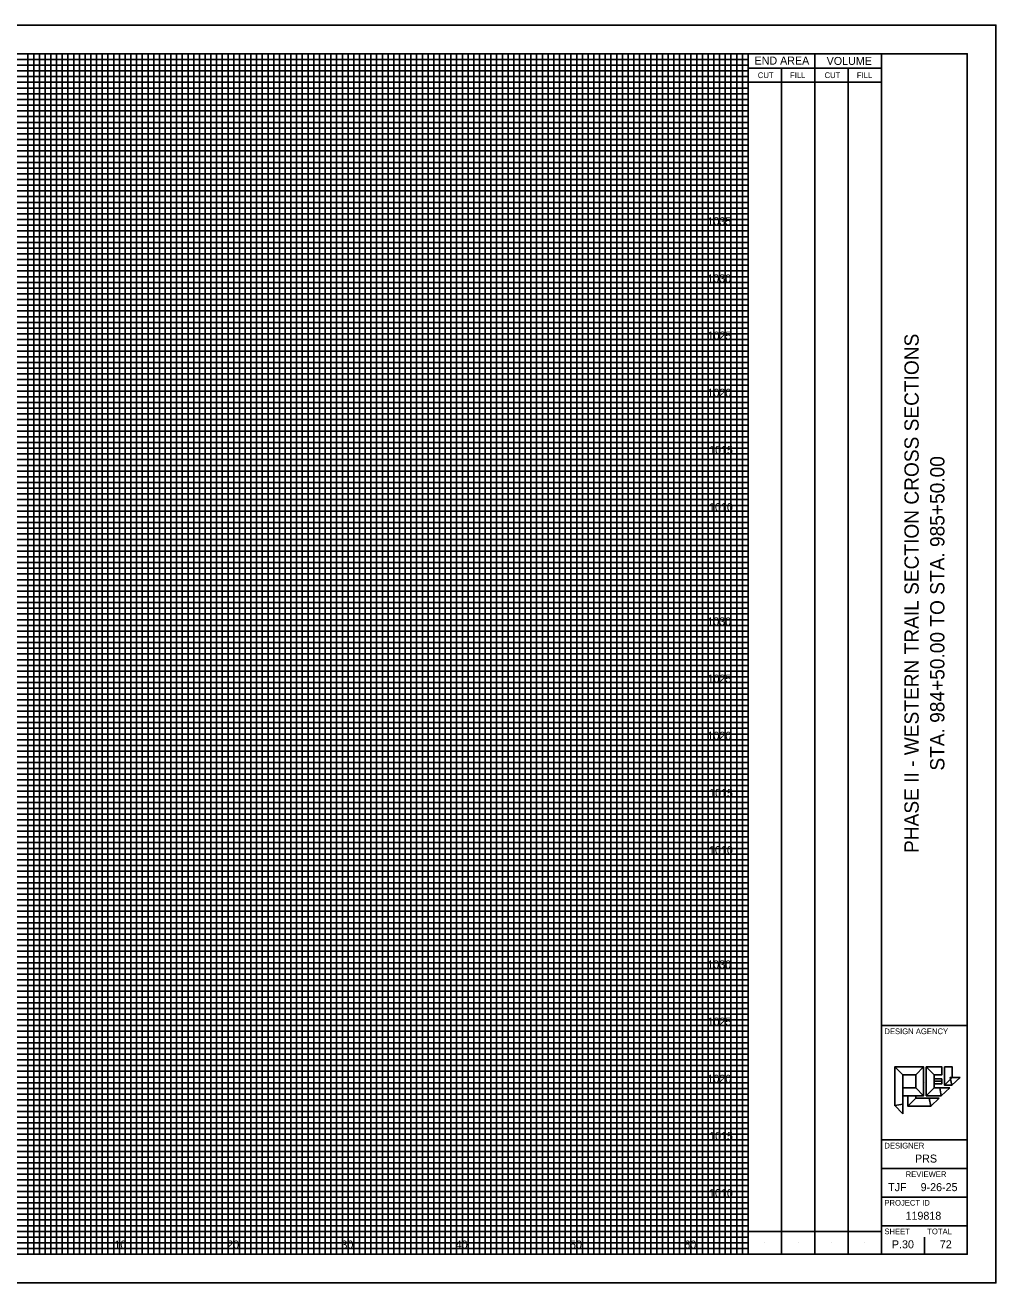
# Model space of a CAD drawing. Extents: x -8 to 349, y -3 to 348.
# Drawn here: x 77.6 to 162.5, y -2.5 to 107.5 of the extents above; entities that cross this region are included whole.
import ezdxf

# ---------------------------------------------------------------- set-up
doc = ezdxf.new("R2010")
doc.units = 0
for name, color, linetype in [('Default', 7, 'Continuous'), ('GK_Cells', 7, 'Continuous'), ('RW_X_Fee_RW', 7, 'Continuous'), ('SC_Scratch1', 7, 'Continuous'), ('SC_Scratch17', 7, 'Continuous'), ('XS_P_Annotation', 7, 'Continuous')]:
    doc.layers.add(name, color=color, linetype=linetype)

msp = doc.modelspace()

# ---------------------------------------------------------------- linework, layer by layer
at = {"layer": 'Default'}
msp.add_line((157.09, 15.13), (157.78, 15.13), dxfattribs=at)
for points in [[(153.66, 13), (153.66, 16.38), (154.35, 15.7), (154.35, 13.14)], [(153.66, 16.38), (156.18, 16.38), (155.49, 15.7), (154.35, 15.7)], [(156.18, 16.38), (156.18, 13.87), (155.49, 14.55), (155.49, 15.7)], [(156.41, 13.87), (156.41, 16.38), (157.09, 15.7), (157.09, 14.55)], [(156.41, 16.38), (157.78, 16.38), (157.78, 15.7), (157.09, 15.7)], [(158.01, 14.78), (158.01, 16.38), (158.69, 16.38), (158.69, 15.47)], [(158.65, 14.78), (158.01, 14.78), (158.69, 15.47), (158.51, 15.47)], [(159.38, 15.47), (158.65, 14.78), (158.51, 15.47)], [(156.18, 13.87), (154.35, 13.87), (154.35, 14.55), (155.49, 14.55)], [(157.73, 13.87), (156.41, 13.87), (157.09, 14.55), (157.59, 14.55)], [(157.78, 15.33), (157.78, 14.92), (157.1, 14.92), (157.1, 15.33)], [(158.46, 14.55), (157.73, 13.87), (157.59, 14.55)], [(154.81, 12.95), (154.81, 13.87), (155.49, 13.87), (155.49, 13.64)], [(156.82, 12.95), (154.81, 12.95), (155.49, 13.64), (156.68, 13.64)], [(157.55, 13.64), (156.82, 12.95), (156.68, 13.64)], [(154.35, 12.27), (153.66, 13), (154.35, 13.14)]]:
    msp.add_lwpolyline(points, close=True, dxfattribs=at)
at = {"layer": 'GK_Cells'}
msp.add_lwpolyline([(-7.5, -2.5), (162.5, -2.5), (162.5, 107.5), (-7.5, 107.5)], close=True, dxfattribs=at)
at = {"layer": 'RW_X_Fee_RW'}
for p, q in [((140.83, 0), (140.83, 105)), ((140.83, 0), (140.83, 105)), ((146.67, 0), (146.67, 105)), ((146.67, 0), (146.67, 105)), ((140.83, 103.75), (152.5, 103.75)), ((140.83, 103.75), (152.5, 103.75)), ((143.75, 0), (143.75, 103.75)), ((143.75, 0), (143.75, 103.75)), ((149.58, 0), (149.58, 103.75)), ((149.58, 0), (149.58, 103.75)), ((140.83, 102.5), (152.5, 102.5)), ((140.83, 102.5), (152.5, 102.5)), ((156.25, 15), (156.25, 15)), ((140.83, 2), (152.5, 2)), ((140.83, 2), (152.5, 2)), ((156.25, 0), (156.25, 1.5)), ((142.29, 1), (142.29, 1)), ((142.29, 1), (142.29, 1)), ((145.21, 1), (145.21, 1)), ((145.21, 1), (145.21, 1)), ((148.12, 1), (148.12, 1)), ((148.12, 1), (148.12, 1)), ((151.04, 1), (151.04, 1)), ((151.04, 1), (151.04, 1)), ((154.38, 0.87), (154.38, 0.87))]:
    msp.add_line(p, q, dxfattribs=at)
at = {"layer": 'SC_Scratch1'}
for p, q in [((152.5, 0), (152.5, 105)), ((152.5, 20), (160, 20)), ((152.5, 10), (160, 10)), ((152.5, 7.5), (160, 7.5)), ((152.5, 5), (160, 5)), ((152.5, 2.5), (160, 2.5))]:
    msp.add_line(p, q, dxfattribs=at)
msp.add_lwpolyline([(0, 105), (160, 105), (160, 0), (0, 0)], close=True, dxfattribs=at)
at = {"layer": 'SC_Scratch17'}
for p, q in [((5.83, 104.5), (140.83, 104.5)), ((77.83, 0), (77.83, 105)), ((78.33, 0), (78.33, 105)), ((78.83, 0), (78.83, 105)), ((79.33, 0), (79.33, 105)), ((79.83, 0), (79.83, 105)), ((80.33, 0), (80.33, 105)), ((81.33, 0), (81.33, 105)), ((81.83, 0), (81.83, 105)), ((82.33, 0), (82.33, 105)), ((82.83, 0), (82.83, 105)), ((83.33, 0), (83.33, 105)), ((83.83, 0), (83.83, 105)), ((84.33, 0), (84.33, 105)), ((84.83, 0), (84.83, 105)), ((85.33, 0), (85.33, 105)), ((86.33, 0), (86.33, 105)), ((86.83, 0), (86.83, 105)), ((87.33, 0), (87.33, 105)), ((87.83, 0), (87.83, 105)), ((88.33, 0), (88.33, 105)), ((88.83, 0), (88.83, 105)), ((89.33, 0), (89.33, 105)), ((89.83, 0), (89.83, 105)), ((90.33, 0), (90.33, 105)), ((91.33, 0), (91.33, 105)), ((91.83, 0), (91.83, 105)), ((92.33, 0), (92.33, 105)), ((92.83, 0), (92.83, 105)), ((93.33, 0), (93.33, 105)), ((93.83, 0), (93.83, 105)), ((94.33, 0), (94.33, 105)), ((94.83, 0), (94.83, 105)), ((95.33, 0), (95.33, 105)), ((96.33, 0), (96.33, 105)), ((96.83, 0), (96.83, 105)), ((97.33, 0), (97.33, 105)), ((97.83, 0), (97.83, 105)), ((98.33, 0), (98.33, 105)), ((98.83, 0), (98.83, 105)), ((99.33, 0), (99.33, 105)), ((99.83, 0), (99.83, 105)), ((100.33, 0), (100.33, 105)), ((101.33, 0), (101.33, 105)), ((101.83, 0), (101.83, 105)), ((102.33, 0), (102.33, 105)), ((102.83, 0), (102.83, 105)), ((103.33, 0), (103.33, 105)), ((103.83, 0), (103.83, 105)), ((104.33, 0), (104.33, 105)), ((104.83, 0), (104.83, 105)), ((105.33, 0), (105.33, 105)), ((106.33, 0), (106.33, 105)), ((106.83, 0), (106.83, 105)), ((107.33, 0), (107.33, 105)), ((107.83, 0), (107.83, 105)), ((108.33, 0), (108.33, 105)), ((108.83, 0), (108.83, 105)), ((109.33, 0), (109.33, 105)), ((109.83, 0), (109.83, 105)), ((110.33, 0), (110.33, 105)), ((111.33, 0), (111.33, 105)), ((111.83, 0), (111.83, 105)), ((112.33, 0), (112.33, 105)), ((112.83, 0), (112.83, 105)), ((113.33, 0), (113.33, 105)), ((113.83, 0), (113.83, 105)), ((114.33, 0), (114.33, 105)), ((114.83, 0), (114.83, 105)), ((115.33, 0), (115.33, 105)), ((116.33, 0), (116.33, 105)), ((116.83, 0), (116.83, 105)), ((117.33, 0), (117.33, 105)), ((117.83, 0), (117.83, 105)), ((118.33, 0), (118.33, 105)), ((118.83, 0), (118.83, 105)), ((119.33, 0), (119.33, 105)), ((119.83, 0), (119.83, 105)), ((120.33, 0), (120.33, 105)), ((121.33, 0), (121.33, 105)), ((121.83, 0), (121.83, 105)), ((122.33, 0), (122.33, 105)), ((122.83, 0), (122.83, 105)), ((123.33, 0), (123.33, 105)), ((123.83, 0), (123.83, 105)), ((124.33, 0), (124.33, 105)), ((124.83, 0), (124.83, 105)), ((125.33, 0), (125.33, 105)), ((126.33, 0), (126.33, 105)), ((126.83, 0), (126.83, 105)), ((127.33, 0), (127.33, 105)), ((127.83, 0), (127.83, 105)), ((128.33, 0), (128.33, 105)), ((128.83, 0), (128.83, 105)), ((129.33, 0), (129.33, 105)), ((129.83, 0), (129.83, 105)), ((130.33, 0), (130.33, 105)), ((131.33, 0), (131.33, 105)), ((131.83, 0), (131.83, 105)), ((132.33, 0), (132.33, 105)), ((132.83, 0), (132.83, 105)), ((133.33, 0), (133.33, 105)), ((133.83, 0), (133.83, 105)), ((134.33, 0), (134.33, 105)), ((134.83, 0), (134.83, 105)), ((135.33, 0), (135.33, 105)), ((136.33, 0), (136.33, 105)), ((136.83, 0), (136.83, 105)), ((137.33, 0), (137.33, 105)), ((137.83, 0), (137.83, 105)), ((138.33, 0), (138.33, 105)), ((138.83, 0), (138.83, 105)), ((139.33, 0), (139.33, 105)), ((139.83, 0), (139.83, 105)), ((140.33, 0), (140.33, 105)), ((5.83, 104), (140.83, 104)), ((5.83, 103.5), (140.83, 103.5)), ((5.83, 103), (140.83, 103)), ((5.83, 102.5), (140.83, 102.5)), ((5.83, 102), (140.83, 102)), ((5.83, 101.5), (140.83, 101.5)), ((5.83, 101), (140.83, 101)), ((5.83, 100.5), (140.83, 100.5)), ((5.83, 99.5), (140.83, 99.5)), ((5.83, 99), (140.83, 99)), ((5.83, 98.5), (140.83, 98.5)), ((5.83, 98), (140.83, 98)), ((5.83, 97.5), (140.83, 97.5)), ((5.83, 97), (140.83, 97)), ((5.83, 96.5), (140.83, 96.5)), ((5.83, 96), (140.83, 96)), ((5.83, 95.5), (140.83, 95.5)), ((5.83, 94.5), (140.83, 94.5)), ((5.83, 94), (140.83, 94)), ((5.83, 93.5), (140.83, 93.5)), ((5.83, 93), (140.83, 93)), ((5.83, 92.5), (140.83, 92.5)), ((5.83, 92), (140.83, 92)), ((5.83, 91.5), (140.83, 91.5)), ((5.83, 91), (140.83, 91)), ((5.83, 90.5), (140.83, 90.5)), ((5.83, 89.5), (140.83, 89.5)), ((5.83, 89), (140.83, 89)), ((5.83, 88.5), (140.83, 88.5)), ((5.83, 88), (140.83, 88)), ((5.83, 87.5), (140.83, 87.5)), ((5.83, 87), (140.83, 87)), ((5.83, 86.5), (140.83, 86.5)), ((5.83, 86), (140.83, 86)), ((5.83, 85.5), (140.83, 85.5)), ((5.83, 84.5), (140.83, 84.5)), ((5.83, 84), (140.83, 84)), ((5.83, 83.5), (140.83, 83.5)), ((5.83, 83), (140.83, 83)), ((5.83, 82.5), (140.83, 82.5)), ((5.83, 82), (140.83, 82)), ((5.83, 81.5), (140.83, 81.5)), ((5.83, 81), (140.83, 81)), ((5.83, 80.5), (140.83, 80.5)), ((5.83, 79.5), (140.83, 79.5)), ((5.83, 79), (140.83, 79)), ((5.83, 78.5), (140.83, 78.5)), ((5.83, 78), (140.83, 78)), ((5.83, 77.5), (140.83, 77.5)), ((5.83, 77), (140.83, 77)), ((5.83, 76.5), (140.83, 76.5)), ((5.83, 76), (140.83, 76)), ((5.83, 75.5), (140.83, 75.5)), ((5.83, 74.5), (140.83, 74.5)), ((5.83, 74), (140.83, 74)), ((5.83, 73.5), (140.83, 73.5)), ((5.83, 73), (140.83, 73)), ((5.83, 72.5), (140.83, 72.5)), ((5.83, 72), (140.83, 72)), ((5.83, 71.5), (140.83, 71.5)), ((5.83, 71), (140.83, 71)), ((5.83, 70.5), (140.83, 70.5)), ((5.83, 69.5), (140.83, 69.5)), ((5.83, 69), (140.83, 69)), ((5.83, 68.5), (140.83, 68.5)), ((5.83, 68), (140.83, 68)), ((5.83, 67.5), (140.83, 67.5)), ((5.83, 67), (140.83, 67)), ((5.83, 66.5), (140.83, 66.5)), ((5.83, 66), (140.83, 66)), ((5.83, 65.5), (140.83, 65.5)), ((5.83, 64.5), (140.83, 64.5)), ((5.83, 64), (140.83, 64)), ((5.83, 63.5), (140.83, 63.5)), ((5.83, 63), (140.83, 63)), ((5.83, 62.5), (140.83, 62.5)), ((5.83, 62), (140.83, 62)), ((5.83, 61.5), (140.83, 61.5)), ((5.83, 61), (140.83, 61)), ((5.83, 60.5), (140.83, 60.5)), ((5.83, 59.5), (140.83, 59.5)), ((5.83, 59), (140.83, 59)), ((5.83, 58.5), (140.83, 58.5)), ((5.83, 58), (140.83, 58)), ((5.83, 57.5), (140.83, 57.5)), ((5.83, 57), (140.83, 57)), ((5.83, 56.5), (140.83, 56.5)), ((5.83, 56), (140.83, 56)), ((5.83, 55.5), (140.83, 55.5)), ((5.83, 54.5), (140.83, 54.5)), ((5.83, 54), (140.83, 54)), ((5.83, 53.5), (140.83, 53.5)), ((5.83, 53), (140.83, 53)), ((5.83, 52.5), (140.83, 52.5)), ((5.83, 52), (140.83, 52)), ((5.83, 51.5), (140.83, 51.5)), ((5.83, 51), (140.83, 51)), ((5.83, 50.5), (140.83, 50.5)), ((5.83, 49.5), (140.83, 49.5)), ((5.83, 49), (140.83, 49)), ((5.83, 48.5), (140.83, 48.5)), ((5.83, 48), (140.83, 48)), ((5.83, 47.5), (140.83, 47.5)), ((5.83, 47), (140.83, 47)), ((5.83, 46.5), (140.83, 46.5)), ((5.83, 46), (140.83, 46)), ((5.83, 45.5), (140.83, 45.5)), ((5.83, 44.5), (140.83, 44.5)), ((5.83, 44), (140.83, 44)), ((5.83, 43.5), (140.83, 43.5)), ((5.83, 43), (140.83, 43)), ((5.83, 42.5), (140.83, 42.5)), ((5.83, 42), (140.83, 42)), ((5.83, 41.5), (140.83, 41.5)), ((5.83, 41), (140.83, 41)), ((5.83, 40.5), (140.83, 40.5)), ((5.83, 39.5), (140.83, 39.5)), ((5.83, 39), (140.83, 39)), ((5.83, 38.5), (140.83, 38.5)), ((5.83, 38), (140.83, 38)), ((5.83, 37.5), (140.83, 37.5)), ((5.83, 37), (140.83, 37)), ((5.83, 36.5), (140.83, 36.5)), ((5.83, 36), (140.83, 36)), ((5.83, 35.5), (140.83, 35.5)), ((5.83, 34.5), (140.83, 34.5)), ((5.83, 34), (140.83, 34)), ((5.83, 33.5), (140.83, 33.5)), ((5.83, 33), (140.83, 33)), ((5.83, 32.5), (140.83, 32.5)), ((5.83, 32), (140.83, 32)), ((5.83, 31.5), (140.83, 31.5)), ((5.83, 31), (140.83, 31)), ((5.83, 30.5), (140.83, 30.5)), ((5.83, 29.5), (140.83, 29.5)), ((5.83, 29), (140.83, 29)), ((5.83, 28.5), (140.83, 28.5)), ((5.83, 28), (140.83, 28)), ((5.83, 27.5), (140.83, 27.5)), ((5.83, 27), (140.83, 27)), ((5.83, 26.5), (140.83, 26.5)), ((5.83, 26), (140.83, 26)), ((5.83, 25.5), (140.83, 25.5)), ((5.83, 24.5), (140.83, 24.5)), ((5.83, 24), (140.83, 24)), ((5.83, 23.5), (140.83, 23.5)), ((5.83, 23), (140.83, 23)), ((5.83, 22.5), (140.83, 22.5)), ((5.83, 22), (140.83, 22)), ((5.83, 21.5), (140.83, 21.5)), ((5.83, 21), (140.83, 21)), ((5.83, 20.5), (140.83, 20.5)), ((5.83, 19.5), (140.83, 19.5)), ((5.83, 19), (140.83, 19)), ((5.83, 18.5), (140.83, 18.5)), ((5.83, 18), (140.83, 18)), ((5.83, 17.5), (140.83, 17.5)), ((5.83, 17), (140.83, 17)), ((5.83, 16.5), (140.83, 16.5)), ((5.83, 16), (140.83, 16)), ((5.83, 15.5), (140.83, 15.5)), ((5.83, 14.5), (140.83, 14.5)), ((5.83, 14), (140.83, 14)), ((5.83, 13.5), (140.83, 13.5)), ((5.83, 13), (140.83, 13)), ((5.83, 12.5), (140.83, 12.5)), ((5.83, 12), (140.83, 12)), ((5.83, 11.5), (140.83, 11.5)), ((5.83, 11), (140.83, 11)), ((5.83, 10.5), (140.83, 10.5)), ((5.83, 9.5), (140.83, 9.5)), ((5.83, 9), (140.83, 9)), ((5.83, 8.5), (140.83, 8.5)), ((5.83, 8), (140.83, 8)), ((5.83, 7.5), (140.83, 7.5)), ((5.83, 7), (140.83, 7)), ((5.83, 6.5), (140.83, 6.5)), ((5.83, 6), (140.83, 6)), ((5.83, 5.5), (140.83, 5.5)), ((5.83, 4.5), (140.83, 4.5)), ((5.83, 4), (140.83, 4)), ((5.83, 3.5), (140.83, 3.5)), ((5.83, 3), (140.83, 3)), ((5.83, 2.5), (140.83, 2.5)), ((5.83, 2), (140.83, 2)), ((5.83, 1.5), (140.83, 1.5)), ((5.83, 1), (140.83, 1)), ((5.83, 0.5), (140.83, 0.5))]:
    msp.add_line(p, q, dxfattribs=at)
at = {"layer": 'XS_P_Annotation'}
for p, q in [((80.83, 0), (80.83, 105)), ((85.83, 0), (85.83, 105)), ((90.83, 0), (90.83, 105)), ((95.83, 0), (95.83, 105)), ((100.83, 0), (100.83, 105)), ((105.83, 0), (105.83, 105)), ((110.83, 0), (110.83, 105)), ((115.83, 0), (115.83, 105)), ((120.83, 0), (120.83, 105)), ((125.83, 0), (125.83, 105)), ((130.83, 0), (130.83, 105)), ((135.83, 0), (135.83, 105)), ((5.83, 100), (140.83, 100)), ((5.83, 95), (140.83, 95)), ((5.83, 90), (140.83, 90)), ((5.83, 85), (140.83, 85)), ((5.83, 80), (140.83, 80)), ((5.83, 75), (140.83, 75)), ((5.83, 70), (140.83, 70)), ((5.83, 65), (140.83, 65)), ((5.83, 60), (140.83, 60)), ((5.83, 55), (140.83, 55)), ((5.83, 50), (140.83, 50)), ((5.83, 45), (140.83, 45)), ((5.83, 40), (140.83, 40)), ((5.83, 35), (140.83, 35)), ((5.83, 30), (140.83, 30)), ((5.83, 25), (140.83, 25)), ((5.83, 20), (140.83, 20)), ((5.83, 15), (140.83, 15)), ((5.83, 10), (140.83, 10)), ((5.83, 5), (140.83, 5))]:
    msp.add_line(p, q, dxfattribs=at)

# ---------------------------------------------------------------- texts
at = {"layer": 'Default'}
for s, p in [('1035', (137.27, 90)), ('1030', (137.26, 85)), ('1025', (137.28, 80)), ('1020', (137.27, 75)), ('1015', (137.42, 70)), ('1010', (137.41, 65)), ('1030', (137.26, 55)), ('1025', (137.28, 50)), ('1020', (137.27, 45)), ('1015', (137.42, 40)), ('1010', (137.41, 35)), ('1030', (137.26, 25)), ('1025', (137.28, 20)), ('1020', (137.27, 15)), ('1015', (137.42, 10)), ('1010', (137.41, 5)), ('10', (85.39, 0.5)), ('20', (95.26, 0.5)), ('30', (105.25, 0.5)), ('40', (115.25, 0.5)), ('50', (125.25, 0.5)), ('60', (135.25, 0.5))]:
    msp.add_text(s, height=0.7, dxfattribs=at).set_placement(p)
at = {"layer": 'RW_X_Fee_RW'}
for s, height, p in [('END AREA', 0.7, (141.39, 104.05)), ('END AREA', 0.7, (141.39, 104.05)), ('VOLUME', 0.7, (147.7, 104.02)), ('VOLUME', 0.7, (147.7, 104.02)), ('CUT', 0.5, (141.68, 102.87)), ('CUT', 0.5, (141.68, 102.87)), ('FILL', 0.5, (144.5, 102.87)), ('FILL', 0.5, (144.5, 102.87)), ('CUT', 0.5, (147.52, 102.87)), ('CUT', 0.5, (147.52, 102.87)), ('FILL', 0.5, (150.34, 102.87)), ('FILL', 0.5, (150.34, 102.87)), ('DESIGN AGENCY', 0.5, (152.75, 19.25)), ('DESIGNER', 0.5, (152.75, 9.25)), ('PRS', 0.7, (155.43, 8.02)), ('REVIEWER', 0.5, (154.61, 6.75)), ('TJF', 0.7, (153.08, 5.52)), ('9-26-25', 0.7, (155.92, 5.52)), ('PROJECT ID', 0.5, (152.75, 4.25)), ('119818', 0.7, (154.6, 3.02)), ('SHEET', 0.5, (152.75, 1.75)), ('TOTAL', 0.5, (156.5, 1.75)), ('P.30', 0.7, (153.41, 0.52)), ('72', 0.7, (157.6, 0.52))]:
    msp.add_text(s, height=height, dxfattribs=at).set_placement(p)
for s, p in [('PHASE II - WESTERN TRAIL SECTION CROSS SECTIONS', (155.75, 35.1)), ('STA. 984+50.00 TO STA. 985+50.00', (158, 42.3))]:
    msp.add_text(s, height=1.25, rotation=90, dxfattribs=at).set_placement(p)

doc.saveas('drawing.dxf')
